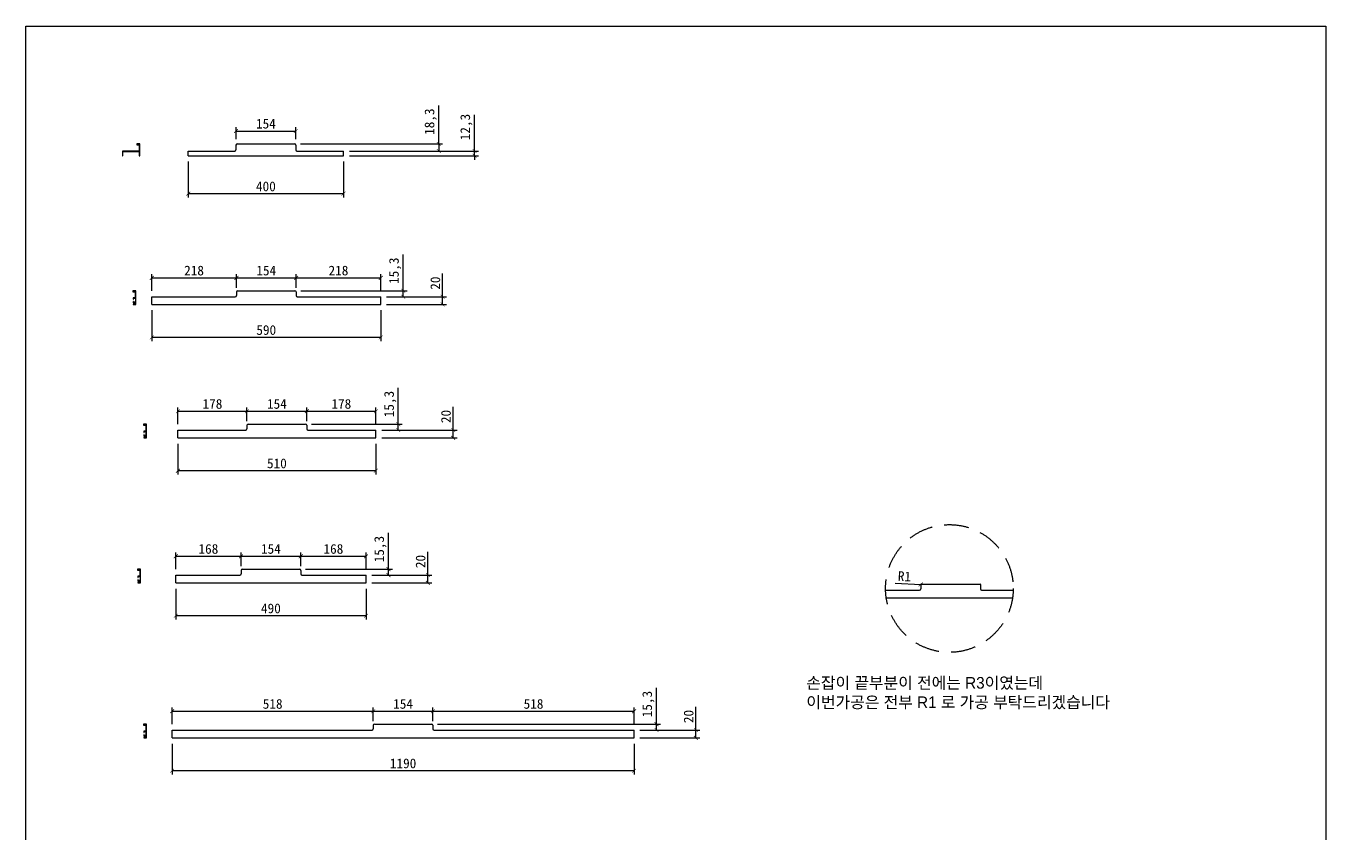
# Model space of a CAD drawing. Header units: millimetres. Extents: x -44117 to 256353, y -2095463 to 65325.
# Drawn here: x 112694 to 116042, y -87808 to -85726 of the extents above; entities that cross this region are included whole.
import ezdxf

# ---------------------------------------------------------------- set-up
doc = ezdxf.new("R2010")
doc.units = ezdxf.units.MM
doc.header["$LTSCALE"] = 10
doc.linetypes.add('HIDDEN', pattern=[9.525, 6.35, -3.175])
doc.dimstyles.new('ISO-25', dxfattribs={"dimtxt": 2.5, "dimasz": 2.5, "dimexe": 1, "dimexo": 1, "dimtad": 1, "dimtxsty": 'Standard', "dimblk": 'ARCHTICK', "dimcen": 2.5, "dimadec": 0, "dimazin": 0, "dimtfac": 1, "dimtmove": 0, "dimatfit": 3, "dimfxl": 0, "dimarcsym": 0})

# ---------------------------------------------------------------- blocks, each defined once
blk = doc.blocks.new('_ArchTick')
at = {"color": 0, "linetype": 'ByBlock', "const_width": 0.15}
blk.add_lwpolyline([(-0.5, -0.5), (0.5, 0.5)], dxfattribs=at)
blk = doc.blocks.new('*D2514')
at = {"color": 0, "lineweight": -2}
for p, q in [((113235.6, -86396.5), (113235.6, -86365.3)), ((113235.6, -86375.3), (113389.6, -86375.3)), ((113389.6, -86396.5), (113389.6, -86365.3))]:
    blk.add_line(p, q, dxfattribs=at)
at = {"layer": 'Defpoints', "color": 0}
for p in [(113389.6, -86375.3), (113235.6, -86411.5), (113389.6, -86411.5)]:
    blk.add_point(p, dxfattribs=at)
at = {"color": 0, "lineweight": -2, "xscale": 10, "yscale": 10, "zscale": 10, "rotation": 180}
blk.add_blockref('_ArchTick', (113235.6, -86375.3), dxfattribs=at)
at = {"color": 0, "lineweight": -2, "xscale": 10, "yscale": 10, "zscale": 10}
blk.add_blockref('_ArchTick', (113389.6, -86375.3), dxfattribs=at)
at = {"color": 0, "insert": (113312.6, -86356.5), "char_height": 25, "attachment_point": 5}
blk.add_mtext('154', dxfattribs=at)
blk = doc.blocks.new('*D2515')
at = {"color": 0, "lineweight": -2}
for p, q in [((113234.7, -86018.2), (113234.7, -85987)), ((113388.7, -86018.2), (113388.7, -85987)), ((113234.7, -85997), (113388.7, -85997))]:
    blk.add_line(p, q, dxfattribs=at)
at = {"layer": 'Defpoints', "color": 0}
for p in [(113388.7, -85997), (113234.7, -86033.2), (113388.7, -86033.2)]:
    blk.add_point(p, dxfattribs=at)
at = {"color": 0, "lineweight": -2, "xscale": 10, "yscale": 10, "zscale": 10, "rotation": 180}
blk.add_blockref('_ArchTick', (113234.7, -85997), dxfattribs=at)
at = {"color": 0, "lineweight": -2, "xscale": 10, "yscale": 10, "zscale": 10}
blk.add_blockref('_ArchTick', (113388.7, -85997), dxfattribs=at)
at = {"color": 0, "insert": (113311.7, -85978.2), "char_height": 25, "attachment_point": 5}
blk.add_mtext('154', dxfattribs=at)
blk = doc.blocks.new('*D2516')
at = {"color": 0, "lineweight": -2}
for p, q in [((113017.6, -86458.8), (113017.6, -86538.5)), ((113607.6, -86458.8), (113607.6, -86538.5)), ((113607.6, -86528.5), (113017.6, -86528.5))]:
    blk.add_line(p, q, dxfattribs=at)
at = {"layer": 'Defpoints', "color": 0}
for p in [(113017.6, -86443.8), (113607.6, -86443.8), (113017.6, -86528.5)]:
    blk.add_point(p, dxfattribs=at)
at = {"color": 0, "lineweight": -2, "xscale": 10, "yscale": 10, "zscale": 10, "rotation": 180}
blk.add_blockref('_ArchTick', (113017.6, -86528.5), dxfattribs=at)
at = {"color": 0, "lineweight": -2, "xscale": 10, "yscale": 10, "zscale": 10}
blk.add_blockref('_ArchTick', (113607.6, -86528.5), dxfattribs=at)
at = {"color": 0, "insert": (113312.6, -86509.7), "char_height": 25, "attachment_point": 5}
blk.add_mtext('590', dxfattribs=at)
blk = doc.blocks.new('*D2517')
at = {"color": 0, "lineweight": -2}
for p, q in [((113111.7, -86075.8), (113111.7, -86168.4)), ((113511.7, -86075.8), (113511.7, -86168.4)), ((113511.7, -86158.4), (113111.7, -86158.4))]:
    blk.add_line(p, q, dxfattribs=at)
at = {"layer": 'Defpoints', "color": 0}
for p in [(113111.7, -86060.8), (113511.7, -86060.8), (113111.7, -86158.4)]:
    blk.add_point(p, dxfattribs=at)
at = {"color": 0, "lineweight": -2, "xscale": 10, "yscale": 10, "zscale": 10, "rotation": 180}
blk.add_blockref('_ArchTick', (113111.7, -86158.4), dxfattribs=at)
at = {"color": 0, "lineweight": -2, "xscale": 10, "yscale": 10, "zscale": 10}
blk.add_blockref('_ArchTick', (113511.7, -86158.4), dxfattribs=at)
at = {"color": 0, "insert": (113311.7, -86139.7), "char_height": 25, "attachment_point": 5}
blk.add_mtext('400', dxfattribs=at)
blk = doc.blocks.new('*D2518')
at = {"color": 0, "lineweight": -2}
for p, q in [((113757, -86030.2), (113757, -85931.2)), ((113400.7, -86030.2), (113767, -86030.2)), ((113526.7, -86048.5), (113767, -86048.5)), ((113757, -86030.2), (113757, -86048.5))]:
    blk.add_line(p, q, dxfattribs=at)
at = {"layer": 'Defpoints', "color": 0}
for p in [(113385.7, -86030.2), (113511.7, -86048.5), (113757, -86048.5)]:
    blk.add_point(p, dxfattribs=at)
at = {"color": 0, "lineweight": -2, "xscale": 10, "yscale": 10, "zscale": 10}
for p, rotation in [((113757, -86030.2), 90), ((113757, -86048.5), 270)]:
    blk.add_blockref('_ArchTick', p, dxfattribs=dict(at, rotation=rotation))
at = {"color": 0, "insert": (113736.2, -85972.9), "char_height": 25, "attachment_point": 5, "rotation": 90}
blk.add_mtext('18,3', dxfattribs=at)
blk = doc.blocks.new('*D2519')
at = {"color": 0, "lineweight": -2}
for p, q in [((113665.4, -86408.5), (113665.4, -86315.2)), ((113401.6, -86408.5), (113675.4, -86408.5)), ((113622.6, -86423.8), (113675.4, -86423.8)), ((113665.4, -86423.8), (113665.4, -86408.5))]:
    blk.add_line(p, q, dxfattribs=at)
at = {"layer": 'Defpoints', "color": 0}
for p in [(113386.6, -86408.5), (113607.6, -86423.8), (113665.4, -86408.5)]:
    blk.add_point(p, dxfattribs=at)
at = {"color": 0, "lineweight": -2, "xscale": 10, "yscale": 10, "zscale": 10}
for p, rotation in [((113665.4, -86408.5), 90), ((113665.4, -86423.8), 270)]:
    blk.add_blockref('_ArchTick', p, dxfattribs=dict(at, rotation=rotation))
at = {"color": 0, "insert": (113644.6, -86356.9), "char_height": 25, "attachment_point": 5, "rotation": 90}
blk.add_mtext('15,3', dxfattribs=at)
blk = doc.blocks.new('*D2520')
at = {"color": 0, "lineweight": -2}
for p, q in [((113766.9, -86423.8), (113766.9, -86363.8)), ((113622.6, -86423.8), (113776.9, -86423.8)), ((113766.9, -86443.8), (113766.9, -86423.8)), ((113622.6, -86443.8), (113776.9, -86443.8))]:
    blk.add_line(p, q, dxfattribs=at)
at = {"layer": 'Defpoints', "color": 0}
for p in [(113607.6, -86423.8), (113766.9, -86423.8), (113607.6, -86443.8)]:
    blk.add_point(p, dxfattribs=at)
at = {"color": 0, "lineweight": -2, "xscale": 10, "yscale": 10, "zscale": 10}
for p, rotation in [((113766.9, -86423.8), 90), ((113766.9, -86443.8), 270)]:
    blk.add_blockref('_ArchTick', p, dxfattribs=dict(at, rotation=rotation))
at = {"color": 0, "insert": (113748.2, -86388.8), "char_height": 25, "attachment_point": 5, "rotation": 90}
blk.add_mtext('20', dxfattribs=at)
blk = doc.blocks.new('*D2521')
at = {"color": 0, "lineweight": -2}
for p, q in [((113849.2, -86048.5), (113849.2, -85955.2)), ((113526.7, -86048.5), (113859.2, -86048.5)), ((113526.7, -86060.8), (113859.2, -86060.8)), ((113849.2, -86060.8), (113849.2, -86048.5)), ((113849.2, -86060.8), (113849.2, -86070.8))]:
    blk.add_line(p, q, dxfattribs=at)
at = {"layer": 'Defpoints', "color": 0}
for p in [(113511.7, -86048.5), (113511.7, -86060.8), (113849.2, -86048.5)]:
    blk.add_point(p, dxfattribs=at)
at = {"color": 0, "lineweight": -2, "xscale": 10, "yscale": 10, "zscale": 10}
for p, rotation in [((113849.2, -86048.5), 270), ((113849.2, -86060.8), 90)]:
    blk.add_blockref('_ArchTick', p, dxfattribs=dict(at, rotation=rotation))
at = {"color": 0, "insert": (113828.3, -85986.8), "char_height": 25, "attachment_point": 5, "rotation": 90}
blk.add_mtext('12,3', dxfattribs=at)
blk = doc.blocks.new('*D2522')
at = {"color": 0, "lineweight": -2}
for p, q in [((113017.6, -86408.8), (113017.6, -86365.3)), ((113017.6, -86375.3), (113235.6, -86375.3)), ((113235.6, -86401.2), (113235.6, -86365.3))]:
    blk.add_line(p, q, dxfattribs=at)
at = {"layer": 'Defpoints', "color": 0}
for p in [(113235.6, -86375.3), (113017.6, -86423.8), (113235.6, -86416.2)]:
    blk.add_point(p, dxfattribs=at)
at = {"color": 0, "lineweight": -2, "xscale": 10, "yscale": 10, "zscale": 10, "rotation": 180}
blk.add_blockref('_ArchTick', (113017.6, -86375.3), dxfattribs=at)
at = {"color": 0, "lineweight": -2, "xscale": 10, "yscale": 10, "zscale": 10}
blk.add_blockref('_ArchTick', (113235.6, -86375.3), dxfattribs=at)
at = {"color": 0, "insert": (113126.6, -86356.5), "char_height": 25, "attachment_point": 5}
blk.add_mtext('218', dxfattribs=at)
blk = doc.blocks.new('*D2523')
at = {"color": 0, "lineweight": -2}
for p, q in [((113389.6, -86401.2), (113389.6, -86365.3)), ((113389.6, -86375.3), (113607.6, -86375.3)), ((113607.6, -86408.8), (113607.6, -86365.3))]:
    blk.add_line(p, q, dxfattribs=at)
at = {"layer": 'Defpoints', "color": 0}
for p in [(113607.6, -86375.3), (113389.6, -86416.2), (113607.6, -86423.8)]:
    blk.add_point(p, dxfattribs=at)
at = {"color": 0, "lineweight": -2, "xscale": 10, "yscale": 10, "zscale": 10, "rotation": 180}
blk.add_blockref('_ArchTick', (113389.6, -86375.3), dxfattribs=at)
at = {"color": 0, "lineweight": -2, "xscale": 10, "yscale": 10, "zscale": 10}
blk.add_blockref('_ArchTick', (113607.6, -86375.3), dxfattribs=at)
at = {"color": 0, "insert": (113498.6, -86356.5), "char_height": 25, "attachment_point": 5}
blk.add_mtext('218', dxfattribs=at)
blk = doc.blocks.new('*D2524')
at = {"color": 0, "lineweight": -2}
for p, q in [((113263, -86740), (113263, -86708.7)), ((113263, -86718.7), (113417, -86718.7)), ((113417, -86740), (113417, -86708.7))]:
    blk.add_line(p, q, dxfattribs=at)
at = {"layer": 'Defpoints', "color": 0}
for p in [(113417, -86718.7), (113263, -86755), (113417, -86755)]:
    blk.add_point(p, dxfattribs=at)
at = {"color": 0, "lineweight": -2, "xscale": 10, "yscale": 10, "zscale": 10, "rotation": 180}
blk.add_blockref('_ArchTick', (113263, -86718.7), dxfattribs=at)
at = {"color": 0, "lineweight": -2, "xscale": 10, "yscale": 10, "zscale": 10}
blk.add_blockref('_ArchTick', (113417, -86718.7), dxfattribs=at)
at = {"color": 0, "insert": (113340, -86700), "char_height": 25, "attachment_point": 5}
blk.add_mtext('154', dxfattribs=at)
blk = doc.blocks.new('*D2525')
at = {"color": 0, "lineweight": -2}
for p, q in [((113085, -86802.3), (113085, -86881.9)), ((113595, -86802.3), (113595, -86881.9)), ((113595, -86871.9), (113085, -86871.9))]:
    blk.add_line(p, q, dxfattribs=at)
at = {"layer": 'Defpoints', "color": 0}
for p in [(113085, -86787.3), (113595, -86787.3), (113085, -86871.9)]:
    blk.add_point(p, dxfattribs=at)
at = {"color": 0, "lineweight": -2, "xscale": 10, "yscale": 10, "zscale": 10, "rotation": 180}
blk.add_blockref('_ArchTick', (113085, -86871.9), dxfattribs=at)
at = {"color": 0, "lineweight": -2, "xscale": 10, "yscale": 10, "zscale": 10}
blk.add_blockref('_ArchTick', (113595, -86871.9), dxfattribs=at)
at = {"color": 0, "insert": (113340, -86853.2), "char_height": 25, "attachment_point": 5}
blk.add_mtext('510', dxfattribs=at)
blk = doc.blocks.new('*D2526')
at = {"color": 0, "lineweight": -2}
for p, q in [((113652.8, -86752), (113652.8, -86658.7)), ((113429, -86752), (113662.8, -86752)), ((113652.8, -86767.3), (113652.8, -86752)), ((113610, -86767.3), (113662.8, -86767.3))]:
    blk.add_line(p, q, dxfattribs=at)
at = {"layer": 'Defpoints', "color": 0}
for p in [(113414, -86752), (113652.8, -86752), (113595, -86767.3)]:
    blk.add_point(p, dxfattribs=at)
at = {"color": 0, "lineweight": -2, "xscale": 10, "yscale": 10, "zscale": 10}
for p, rotation in [((113652.8, -86752), 90), ((113652.8, -86767.3), 270)]:
    blk.add_blockref('_ArchTick', p, dxfattribs=dict(at, rotation=rotation))
at = {"color": 0, "insert": (113632, -86700.3), "char_height": 25, "attachment_point": 5, "rotation": 90}
blk.add_mtext('15,3', dxfattribs=at)
blk = doc.blocks.new('*D2527')
at = {"color": 0, "lineweight": -2}
for p, q in [((113794.3, -86767.3), (113794.3, -86707.3)), ((113610, -86767.3), (113804.3, -86767.3)), ((113610, -86787.3), (113804.3, -86787.3)), ((113794.3, -86787.3), (113794.3, -86767.3))]:
    blk.add_line(p, q, dxfattribs=at)
at = {"layer": 'Defpoints', "color": 0}
for p in [(113595, -86767.3), (113595, -86787.3), (113794.3, -86767.3)]:
    blk.add_point(p, dxfattribs=at)
at = {"color": 0, "lineweight": -2, "xscale": 10, "yscale": 10, "zscale": 10}
for p, rotation in [((113794.3, -86767.3), 90), ((113794.3, -86787.3), 270)]:
    blk.add_blockref('_ArchTick', p, dxfattribs=dict(at, rotation=rotation))
at = {"color": 0, "insert": (113775.6, -86732.3), "char_height": 25, "attachment_point": 5, "rotation": 90}
blk.add_mtext('20', dxfattribs=at)
blk = doc.blocks.new('*D2528')
at = {"color": 0, "lineweight": -2}
for p, q in [((113085, -86752.3), (113085, -86708.7)), ((113085, -86718.7), (113263, -86718.7)), ((113263, -86744.6), (113263, -86708.7))]:
    blk.add_line(p, q, dxfattribs=at)
at = {"layer": 'Defpoints', "color": 0}
for p in [(113263, -86718.7), (113263, -86759.6), (113085, -86767.3)]:
    blk.add_point(p, dxfattribs=at)
at = {"color": 0, "lineweight": -2, "xscale": 10, "yscale": 10, "zscale": 10, "rotation": 180}
blk.add_blockref('_ArchTick', (113085, -86718.7), dxfattribs=at)
at = {"color": 0, "lineweight": -2, "xscale": 10, "yscale": 10, "zscale": 10}
blk.add_blockref('_ArchTick', (113263, -86718.7), dxfattribs=at)
at = {"color": 0, "insert": (113174, -86700), "char_height": 25, "attachment_point": 5}
blk.add_mtext('178', dxfattribs=at)
blk = doc.blocks.new('*D2529')
at = {"color": 0, "lineweight": -2}
for p, q in [((113417, -86744.6), (113417, -86708.7)), ((113417, -86718.7), (113595, -86718.7)), ((113595, -86752.3), (113595, -86708.7))]:
    blk.add_line(p, q, dxfattribs=at)
at = {"layer": 'Defpoints', "color": 0}
for p in [(113595, -86718.7), (113417, -86759.6), (113595, -86767.3)]:
    blk.add_point(p, dxfattribs=at)
at = {"color": 0, "lineweight": -2, "xscale": 10, "yscale": 10, "zscale": 10, "rotation": 180}
blk.add_blockref('_ArchTick', (113417, -86718.7), dxfattribs=at)
at = {"color": 0, "lineweight": -2, "xscale": 10, "yscale": 10, "zscale": 10}
blk.add_blockref('_ArchTick', (113595, -86718.7), dxfattribs=at)
at = {"color": 0, "insert": (113506, -86700), "char_height": 25, "attachment_point": 5}
blk.add_mtext('178', dxfattribs=at)
blk = doc.blocks.new('*D2530')
at = {"color": 0, "lineweight": -2}
for p, q in [((113247.6, -87113.5), (113247.6, -87082.3)), ((113247.6, -87092.3), (113401.6, -87092.3)), ((113401.6, -87113.5), (113401.6, -87082.3))]:
    blk.add_line(p, q, dxfattribs=at)
at = {"layer": 'Defpoints', "color": 0}
for p in [(113401.6, -87092.3), (113247.6, -87128.5), (113401.6, -87128.5)]:
    blk.add_point(p, dxfattribs=at)
at = {"color": 0, "lineweight": -2, "xscale": 10, "yscale": 10, "zscale": 10, "rotation": 180}
blk.add_blockref('_ArchTick', (113247.6, -87092.3), dxfattribs=at)
at = {"color": 0, "lineweight": -2, "xscale": 10, "yscale": 10, "zscale": 10}
blk.add_blockref('_ArchTick', (113401.6, -87092.3), dxfattribs=at)
at = {"color": 0, "insert": (113324.6, -87073.5), "char_height": 25, "attachment_point": 5}
blk.add_mtext('154', dxfattribs=at)
blk = doc.blocks.new('*D2531')
at = {"color": 0, "lineweight": -2}
for p, q in [((113079.6, -87175.8), (113079.6, -87255.5)), ((113569.6, -87175.8), (113569.6, -87255.5)), ((113569.6, -87245.5), (113079.6, -87245.5))]:
    blk.add_line(p, q, dxfattribs=at)
at = {"layer": 'Defpoints', "color": 0}
for p in [(113079.6, -87160.8), (113569.6, -87160.8), (113079.6, -87245.5)]:
    blk.add_point(p, dxfattribs=at)
at = {"color": 0, "lineweight": -2, "xscale": 10, "yscale": 10, "zscale": 10, "rotation": 180}
blk.add_blockref('_ArchTick', (113079.6, -87245.5), dxfattribs=at)
at = {"color": 0, "lineweight": -2, "xscale": 10, "yscale": 10, "zscale": 10}
blk.add_blockref('_ArchTick', (113569.6, -87245.5), dxfattribs=at)
at = {"color": 0, "insert": (113324.6, -87226.7), "char_height": 25, "attachment_point": 5}
blk.add_mtext('490', dxfattribs=at)
blk = doc.blocks.new('*D2532')
at = {"color": 0, "lineweight": -2}
for p, q in [((113627.5, -87125.5), (113627.5, -87032.2)), ((113413.6, -87125.5), (113637.5, -87125.5)), ((113627.5, -87140.8), (113627.5, -87125.5)), ((113584.6, -87140.8), (113637.5, -87140.8))]:
    blk.add_line(p, q, dxfattribs=at)
at = {"layer": 'Defpoints', "color": 0}
for p in [(113398.6, -87125.5), (113627.5, -87125.5), (113569.6, -87140.8)]:
    blk.add_point(p, dxfattribs=at)
at = {"color": 0, "lineweight": -2, "xscale": 10, "yscale": 10, "zscale": 10}
for p, rotation in [((113627.5, -87125.5), 90), ((113627.5, -87140.8), 270)]:
    blk.add_blockref('_ArchTick', p, dxfattribs=dict(at, rotation=rotation))
at = {"color": 0, "insert": (113606.6, -87073.9), "char_height": 25, "attachment_point": 5, "rotation": 90}
blk.add_mtext('15,3', dxfattribs=at)
blk = doc.blocks.new('*D2533')
at = {"color": 0, "lineweight": -2}
for p, q in [((113729, -87140.8), (113729, -87080.8)), ((113584.6, -87140.8), (113739, -87140.8)), ((113584.6, -87160.8), (113739, -87160.8)), ((113729, -87160.8), (113729, -87140.8))]:
    blk.add_line(p, q, dxfattribs=at)
at = {"layer": 'Defpoints', "color": 0}
for p in [(113569.6, -87140.8), (113569.6, -87160.8), (113729, -87140.8)]:
    blk.add_point(p, dxfattribs=at)
at = {"color": 0, "lineweight": -2, "xscale": 10, "yscale": 10, "zscale": 10}
for p, rotation in [((113729, -87140.8), 90), ((113729, -87160.8), 270)]:
    blk.add_blockref('_ArchTick', p, dxfattribs=dict(at, rotation=rotation))
at = {"color": 0, "insert": (113710.2, -87105.8), "char_height": 25, "attachment_point": 5, "rotation": 90}
blk.add_mtext('20', dxfattribs=at)
blk = doc.blocks.new('*D2534')
at = {"color": 0, "lineweight": -2}
for p, q in [((113079.6, -87125.8), (113079.6, -87082.3)), ((113079.6, -87092.3), (113247.6, -87092.3)), ((113247.6, -87118.2), (113247.6, -87082.3))]:
    blk.add_line(p, q, dxfattribs=at)
at = {"layer": 'Defpoints', "color": 0}
for p in [(113247.6, -87092.3), (113247.6, -87133.2), (113079.6, -87140.8)]:
    blk.add_point(p, dxfattribs=at)
at = {"color": 0, "lineweight": -2, "xscale": 10, "yscale": 10, "zscale": 10, "rotation": 180}
blk.add_blockref('_ArchTick', (113079.6, -87092.3), dxfattribs=at)
at = {"color": 0, "lineweight": -2, "xscale": 10, "yscale": 10, "zscale": 10}
blk.add_blockref('_ArchTick', (113247.6, -87092.3), dxfattribs=at)
at = {"color": 0, "insert": (113163.6, -87073.5), "char_height": 25, "attachment_point": 5}
blk.add_mtext('168', dxfattribs=at)
blk = doc.blocks.new('*D2535')
at = {"color": 0, "lineweight": -2}
for p, q in [((113401.6, -87118.2), (113401.6, -87082.3)), ((113401.6, -87092.3), (113569.6, -87092.3)), ((113569.6, -87125.8), (113569.6, -87082.3))]:
    blk.add_line(p, q, dxfattribs=at)
at = {"layer": 'Defpoints', "color": 0}
for p in [(113569.6, -87092.3), (113401.6, -87133.2), (113569.6, -87140.8)]:
    blk.add_point(p, dxfattribs=at)
at = {"color": 0, "lineweight": -2, "xscale": 10, "yscale": 10, "zscale": 10, "rotation": 180}
blk.add_blockref('_ArchTick', (113401.6, -87092.3), dxfattribs=at)
at = {"color": 0, "lineweight": -2, "xscale": 10, "yscale": 10, "zscale": 10}
blk.add_blockref('_ArchTick', (113569.6, -87092.3), dxfattribs=at)
at = {"color": 0, "insert": (113485.6, -87073.5), "char_height": 25, "attachment_point": 5}
blk.add_mtext('168', dxfattribs=at)
blk = doc.blocks.new('*D2536')
at = {"color": 0, "lineweight": -2}
for p, q in [((113588.1, -87512.7), (113588.1, -87481.4)), ((113588.1, -87491.4), (113742.1, -87491.4)), ((113742.1, -87512.7), (113742.1, -87481.4))]:
    blk.add_line(p, q, dxfattribs=at)
at = {"layer": 'Defpoints', "color": 0}
for p in [(113742.1, -87491.4), (113588.1, -87527.7), (113742.1, -87527.7)]:
    blk.add_point(p, dxfattribs=at)
at = {"color": 0, "lineweight": -2, "xscale": 10, "yscale": 10, "zscale": 10, "rotation": 180}
blk.add_blockref('_ArchTick', (113588.1, -87491.4), dxfattribs=at)
at = {"color": 0, "lineweight": -2, "xscale": 10, "yscale": 10, "zscale": 10}
blk.add_blockref('_ArchTick', (113742.1, -87491.4), dxfattribs=at)
at = {"color": 0, "insert": (113665.1, -87472.7), "char_height": 25, "attachment_point": 5}
blk.add_mtext('154', dxfattribs=at)
blk = doc.blocks.new('*D2537')
at = {"color": 0, "lineweight": -2}
for p, q in [((113070.1, -87575), (113070.1, -87654.6)), ((114260.1, -87575), (114260.1, -87654.6)), ((114260.1, -87644.6), (113070.1, -87644.6))]:
    blk.add_line(p, q, dxfattribs=at)
at = {"layer": 'Defpoints', "color": 0}
for p in [(113070.1, -87560), (114260.1, -87560), (113070.1, -87644.6)]:
    blk.add_point(p, dxfattribs=at)
at = {"color": 0, "lineweight": -2, "xscale": 10, "yscale": 10, "zscale": 10, "rotation": 180}
blk.add_blockref('_ArchTick', (113070.1, -87644.6), dxfattribs=at)
at = {"color": 0, "lineweight": -2, "xscale": 10, "yscale": 10, "zscale": 10}
blk.add_blockref('_ArchTick', (114260.1, -87644.6), dxfattribs=at)
at = {"color": 0, "insert": (113665.1, -87625.9), "char_height": 25, "attachment_point": 5}
blk.add_mtext('1190', dxfattribs=at)
blk = doc.blocks.new('*D2538')
at = {"color": 0, "lineweight": -2}
for p, q in [((114317.9, -87524.7), (114317.9, -87431.4)), ((113754.1, -87524.7), (114327.9, -87524.7)), ((114317.9, -87540), (114317.9, -87524.7)), ((114275.1, -87540), (114327.9, -87540))]:
    blk.add_line(p, q, dxfattribs=at)
at = {"layer": 'Defpoints', "color": 0}
for p in [(113739.1, -87524.7), (114317.9, -87524.7), (114260.1, -87540)]:
    blk.add_point(p, dxfattribs=at)
at = {"color": 0, "lineweight": -2, "xscale": 10, "yscale": 10, "zscale": 10}
for p, rotation in [((114317.9, -87524.7), 90), ((114317.9, -87540), 270)]:
    blk.add_blockref('_ArchTick', p, dxfattribs=dict(at, rotation=rotation))
at = {"color": 0, "insert": (114297, -87473), "char_height": 25, "attachment_point": 5, "rotation": 90}
blk.add_mtext('15,3', dxfattribs=at)
blk = doc.blocks.new('*D2539')
at = {"color": 0, "lineweight": -2}
for p, q in [((114419.4, -87540), (114419.4, -87480)), ((114275.1, -87540), (114429.4, -87540)), ((114275.1, -87560), (114429.4, -87560)), ((114419.4, -87560), (114419.4, -87540))]:
    blk.add_line(p, q, dxfattribs=at)
at = {"layer": 'Defpoints', "color": 0}
for p in [(114260.1, -87540), (114260.1, -87560), (114419.4, -87540)]:
    blk.add_point(p, dxfattribs=at)
at = {"color": 0, "lineweight": -2, "xscale": 10, "yscale": 10, "zscale": 10}
for p, rotation in [((114419.4, -87540), 90), ((114419.4, -87560), 270)]:
    blk.add_blockref('_ArchTick', p, dxfattribs=dict(at, rotation=rotation))
at = {"color": 0, "insert": (114400.7, -87505), "char_height": 25, "attachment_point": 5, "rotation": 90}
blk.add_mtext('20', dxfattribs=at)
blk = doc.blocks.new('*D2540')
at = {"color": 0, "lineweight": -2}
for p, q in [((113070.1, -87525), (113070.1, -87481.4)), ((113070.1, -87491.4), (113588.1, -87491.4)), ((113588.1, -87517.3), (113588.1, -87481.4))]:
    blk.add_line(p, q, dxfattribs=at)
at = {"layer": 'Defpoints', "color": 0}
for p in [(113588.1, -87491.4), (113588.1, -87532.3), (113070.1, -87540)]:
    blk.add_point(p, dxfattribs=at)
at = {"color": 0, "lineweight": -2, "xscale": 10, "yscale": 10, "zscale": 10, "rotation": 180}
blk.add_blockref('_ArchTick', (113070.1, -87491.4), dxfattribs=at)
at = {"color": 0, "lineweight": -2, "xscale": 10, "yscale": 10, "zscale": 10}
blk.add_blockref('_ArchTick', (113588.1, -87491.4), dxfattribs=at)
at = {"color": 0, "insert": (113329.1, -87472.7), "char_height": 25, "attachment_point": 5}
blk.add_mtext('518', dxfattribs=at)
blk = doc.blocks.new('*D2541')
at = {"color": 0, "lineweight": -2}
for p, q in [((113742.1, -87517.3), (113742.1, -87481.4)), ((113742.1, -87491.4), (114260.1, -87491.4)), ((114260.1, -87525), (114260.1, -87481.4))]:
    blk.add_line(p, q, dxfattribs=at)
at = {"layer": 'Defpoints', "color": 0}
for p in [(114260.1, -87491.4), (113742.1, -87532.3), (114260.1, -87540)]:
    blk.add_point(p, dxfattribs=at)
at = {"color": 0, "lineweight": -2, "xscale": 10, "yscale": 10, "zscale": 10, "rotation": 180}
blk.add_blockref('_ArchTick', (113742.1, -87491.4), dxfattribs=at)
at = {"color": 0, "lineweight": -2, "xscale": 10, "yscale": 10, "zscale": 10}
blk.add_blockref('_ArchTick', (114260.1, -87491.4), dxfattribs=at)
at = {"color": 0, "insert": (114001.1, -87472.7), "char_height": 25, "attachment_point": 5}
blk.add_mtext('518', dxfattribs=at)
blk = doc.blocks.new('*D2585')
at = {"color": 0, "lineweight": -2}
for p in [(114932.7, -87161.4), (114999.4, -87165)]:
    blk.add_line(p, (114998.4, -87165), dxfattribs=at)
at = {"layer": 'Defpoints', "color": 0}
for p in [(114998.4, -87165), (114999.4, -87165)]:
    blk.add_point(p, dxfattribs=at)
at = {"color": 0, "lineweight": -2, "xscale": 10, "yscale": 10, "zscale": 10, "rotation": 356.8464416863075}
blk.add_blockref('_ArchTick', (114998.4, -87165), dxfattribs=at)
at = {"color": 0, "insert": (114956.6, -87143.9), "char_height": 25, "attachment_point": 5, "rotation": 356.8464}
blk.add_mtext('R1', dxfattribs=at)

msp = doc.modelspace()

# ---------------------------------------------------------------- linework, layer by layer
for p, q in [((113111.6724, -86060.80884), (113111.6724, -86048.50884)), ((113111.6724, -86048.50884), (113231.6724, -86048.50884)), ((113111.6724, -86060.80884), (113511.6724, -86060.80884)), ((113111.6724, -86060.80884), (113511.6724, -86060.80884)), ((113234.6724, -86033.20884), (113234.6724, -86045.50884)), ((113237.6724, -86030.20884), (113385.6724, -86030.20884)), ((113388.6724, -86033.20884), (113388.6724, -86045.50884)), ((113391.6724, -86048.50884), (113511.6724, -86048.50884)), ((113511.6724, -86060.80884), (113511.6724, -86048.50884)), ((113017.59045, -86443.82327), (113017.59045, -86423.82327)), ((113017.59045, -86423.82327), (113232.59045, -86423.82327)), ((113235.59045, -86411.52327), (113235.59045, -86420.82327)), ((113238.59045, -86408.52327), (113386.59045, -86408.52327)), ((113389.59045, -86411.52327), (113389.59045, -86420.82327)), ((113392.59045, -86423.82327), (113607.59045, -86423.82327)), ((113607.59045, -86443.82327), (113607.59045, -86423.82327)), ((113017.59045, -86443.82327), (113607.59045, -86443.82327)), ((113262.99966, -86754.98405), (113262.99966, -86764.28405)), ((113265.99966, -86751.98405), (113413.99966, -86751.98405)), ((113416.99966, -86754.98405), (113416.99966, -86764.28405)), ((113084.99966, -86787.28405), (113084.99966, -86767.28405)), ((113084.99966, -86767.28405), (113259.99966, -86767.28405)), ((113084.99966, -86787.28405), (113594.99966, -86787.28405)), ((113419.99966, -86767.28405), (113594.99966, -86767.28405)), ((113594.99966, -86787.28405), (113594.99966, -86767.28405)), ((113247.648, -87128.54118), (113247.648, -87137.84118)), ((113250.648, -87125.54118), (113398.648, -87125.54118)), ((113401.648, -87128.54118), (113401.648, -87137.84118)), ((113079.648, -87160.84118), (113079.648, -87140.84118)), ((113079.648, -87140.84118), (113244.648, -87140.84118)), ((113079.648, -87160.84118), (113569.648, -87160.84118)), ((113404.648, -87140.84118), (113569.648, -87140.84118)), ((113569.648, -87160.84118), (113569.648, -87140.84118)), ((114998.40122, -87165.02958), (114998.40122, -87176.37008)), ((114999.40149, -87164.02958), (115151.40149, -87164.07062)), ((115152.40122, -87165.07062), (115152.40122, -87176.37008)), ((114907.90163, -87179.37008), (114995.40122, -87179.37008)), ((114909.62368, -87199.37008), (115235.02394, -87199.37008)), ((115155.40122, -87179.37008), (115236.74599, -87179.37008)), ((113588.07311, -87527.6844), (113588.07311, -87536.9844)), ((113591.07311, -87524.6844), (113739.07311, -87524.6844)), ((113742.07311, -87527.6844), (113742.07311, -87536.9844)), ((113070.07311, -87559.9844), (113070.07311, -87539.9844)), ((113070.07311, -87539.9844), (113585.07311, -87539.9844)), ((113070.07311, -87559.9844), (114260.07311, -87559.9844)), ((113745.07311, -87539.9844), (114260.07311, -87539.9844)), ((114260.07311, -87559.9844), (114260.07311, -87539.9844))]:
    msp.add_line(p, q)
msp.add_lwpolyline([(112693.72872, -85726.48233), (116042.43804, -85726.48233), (116042.43804, -90057.69806), (112693.72872, -90057.69806)], close=True)
msp.add_lwpolyline([(112942.30051, -86060.80884), (112942.90051, -86060.80884, 0.4142135624), (112943.20051, -86060.50884), (112943.20051, -86049.60884), (112985.60051, -86049.60884), (112985.60051, -86060.50884, 0.4142135624), (112985.90051, -86060.80884), (112986.50051, -86060.80884, 0.4142135624), (112986.80051, -86060.50884), (112986.80051, -86030.70884, 0.4142135624), (112986.30051, -86030.20884), (112979.30051, -86030.20884, 0.4142135624), (112978.80051, -86030.70884), (112978.80051, -86032.20884, 0.4142135624), (112979.30051, -86032.70884), (112984.90051, -86032.70884, -0.4142135624), (112985.40051, -86033.20884), (112985.40051, -86048.50884), (112942.30051, -86048.50884, 0.4142135624), (112942.00051, -86048.80884), (112942.00051, -86060.50884, 0.4142135624), (112942.30051, -86060.80884)], format="xyb", close=True)
for points in [[(112970.19825, -86443.82327), (112976.29901, -86443.82327, 0.4142135624), (112976.59901, -86443.52327), (112976.59901, -86409.02327, 0.4142135624), (112976.09901, -86408.52327), (112969.09901, -86408.52327, 0.4142135624), (112968.59901, -86409.02327), (112968.59901, -86410.52327, 0.4142135624), (112969.09901, -86411.02327), (112974.69901, -86411.02327, -0.4142135624), (112975.19901, -86411.52327), (112975.19901, -86426.52327), (112969.99901, -86426.52327, 0.4142135624), (112969.69901, -86426.82327), (112969.69901, -86429.42327, 0.4142135624), (112970.19901, -86429.92327), (112970.39901, -86429.92327, 0.4142135624), (112970.89901, -86429.42327), (112970.89901, -86427.72327), (112975.39901, -86427.72327), (112975.39901, -86437.92327), (112970.89901, -86437.92327), (112970.89901, -86436.52327, 0.4142135624), (112970.39901, -86436.02327), (112970.19901, -86436.02327, 0.4142135624), (112969.69901, -86436.52327), (112969.69901, -86438.82327, 0.4142135624), (112969.99901, -86439.12327), (112975.39901, -86439.12327), (112975.39901, -86442.82327), (112969.9992, -86442.82327, 0.4142135624), (112969.69901, -86443.12346), (112969.69901, -86443.32359, 0.4151036141), (112970.19933, -86443.82327)], [(112997.60746, -86787.28405), (113003.70821, -86787.28405, 0.4142135624), (113004.00821, -86786.98405), (113004.00821, -86752.48405, 0.4142135624), (113003.50821, -86751.98405), (112996.50821, -86751.98405, 0.4142135624), (112996.00821, -86752.48405), (112996.00821, -86753.98405, 0.4142135624), (112996.50821, -86754.48405), (113002.10821, -86754.48405, -0.4142135624), (113002.60821, -86754.98405), (113002.60821, -86769.98405), (112997.40821, -86769.98405, 0.4142135624), (112997.10821, -86770.28405), (112997.10821, -86772.88405, 0.4142135624), (112997.60821, -86773.38405), (112997.80821, -86773.38405, 0.4142135624), (112998.30821, -86772.88405), (112998.30821, -86771.18405), (113002.80821, -86771.18405), (113002.80821, -86781.38405), (112998.30821, -86781.38405), (112998.30821, -86779.98405, 0.4142135624), (112997.80821, -86779.48405), (112997.60821, -86779.48405, 0.4142135624), (112997.10821, -86779.98405), (112997.10821, -86782.28405, 0.4142135624), (112997.40821, -86782.58405), (113002.80821, -86782.58405), (113002.80821, -86786.28405), (112997.4084, -86786.28405, 0.4142135624), (112997.10821, -86786.58424), (112997.10821, -86786.78437, 0.4151036141), (112997.60853, -86787.28405)], [(112982.25579, -87160.84118), (112988.35655, -87160.84118, 0.4142135624), (112988.65655, -87160.54118), (112988.65655, -87126.04118, 0.4142135624), (112988.15655, -87125.54118), (112981.15655, -87125.54118, 0.4142135624), (112980.65655, -87126.04118), (112980.65655, -87127.54118, 0.4142135624), (112981.15655, -87128.04118), (112986.75655, -87128.04118, -0.4142135624), (112987.25655, -87128.54118), (112987.25655, -87143.54118), (112982.05655, -87143.54118, 0.4142135624), (112981.75655, -87143.84118), (112981.75655, -87146.44118, 0.4142135624), (112982.25655, -87146.94118), (112982.45655, -87146.94118, 0.4142135624), (112982.95655, -87146.44118), (112982.95655, -87144.74118), (112987.45655, -87144.74118), (112987.45655, -87154.94118), (112982.95655, -87154.94118), (112982.95655, -87153.54118, 0.4142135624), (112982.45655, -87153.04118), (112982.25655, -87153.04118, 0.4142135624), (112981.75655, -87153.54118), (112981.75655, -87155.84118, 0.4142135624), (112982.05655, -87156.14118), (112987.45655, -87156.14118), (112987.45655, -87159.84118), (112982.05674, -87159.84118, 0.4142135624), (112981.75655, -87160.14136), (112981.75655, -87160.34149, 0.4151036141), (112982.25687, -87160.84118)], [(112997.60746, -87559.9844), (113003.70821, -87559.9844, 0.4142135624), (113004.00821, -87559.6844), (113004.00821, -87525.1844, 0.4142135624), (113003.50821, -87524.6844), (112996.50821, -87524.6844, 0.4142135624), (112996.00821, -87525.1844), (112996.00821, -87526.6844, 0.4142135624), (112996.50821, -87527.1844), (113002.10821, -87527.1844, -0.4142135624), (113002.60821, -87527.6844), (113002.60821, -87542.6844), (112997.40821, -87542.6844, 0.4142135624), (112997.10821, -87542.9844), (112997.10821, -87545.5844, 0.4142135624), (112997.60821, -87546.0844), (112997.80821, -87546.0844, 0.4142135624), (112998.30821, -87545.5844), (112998.30821, -87543.8844), (113002.80821, -87543.8844), (113002.80821, -87554.0844), (112998.30821, -87554.0844), (112998.30821, -87552.6844, 0.4142135624), (112997.80821, -87552.1844), (112997.60821, -87552.1844, 0.4142135624), (112997.10821, -87552.6844), (112997.10821, -87554.9844, 0.4142135624), (112997.40821, -87555.2844), (113002.80821, -87555.2844), (113002.80821, -87558.9844), (112997.4084, -87558.9844, 0.4142135624), (112997.10821, -87559.28459), (112997.10821, -87559.48472, 0.4151036141), (112997.60853, -87559.9844)]]:
    msp.add_lwpolyline(points, format="xyb")
at = {"color": 1, "linetype": 'HIDDEN'}
msp.add_circle((115072.32381, -87175.28704), 164.47287, dxfattribs=at)
for centre, radius, start, end in [((113231.6724, -86045.50884), 3, 270, 0), ((113237.6724, -86033.20884), 3, 90, 180), ((113385.6724, -86033.20884), 3, 360, 90), ((113391.6724, -86045.50884), 3, 180, 270), ((113232.59045, -86420.82327), 3, 270, 0), ((113238.59045, -86411.52327), 3, 90, 180), ((113386.59045, -86411.52327), 3, 360, 90), ((113392.59045, -86420.82327), 3, 180, 270), ((113259.99966, -86764.28405), 3, 270, 0), ((113265.99966, -86754.98405), 3, 90, 180), ((113413.99966, -86754.98405), 3, 360, 90), ((113419.99966, -86764.28405), 3, 180, 270), ((113250.648, -87128.54118), 3, 90, 180), ((113398.648, -87128.54118), 3, 360, 90), ((113244.648, -87137.84118), 3, 270, 0), ((113404.648, -87137.84118), 3, 180, 270), ((114999.40122, -87165.02958), 1, 89.9845319, 180), ((115151.40122, -87165.07062), 1, 360, 89.9845319), ((114995.40122, -87176.37008), 3, 270, 0), ((115155.40122, -87176.37008), 3, 180, 270), ((113591.07311, -87527.6844), 3, 90, 180), ((113739.07311, -87527.6844), 3, 360, 90), ((113585.07311, -87536.9844), 3, 270, 0), ((113745.07311, -87536.9844), 3, 180, 270)]:
    msp.add_arc(centre, radius, start, end)

# ---------------------------------------------------------------- texts
at = {"insert": (114703.74433, -87403.32677), "char_height": 30, "attachment_point": 1}
msp.add_mtext_dynamic_manual_height_columns('{\\f굴림|b0|i0|c129|p50;손잡이 끝부분이 전에는 R3이였는데\\P이번가공은 전부 R1 로 가공 부탁드리겠습니다}', width=15380.2432985, gutter_width=150, heights=[-85.43276], dxfattribs=at)

# ---------------------------------------------------------------- dimensions: what is measured, and where the dimension line sits
dim = msp.add_linear_dim(base=(113757.02139, -86048.50884), p1=(113385.6724, -86030.20884), p2=(113511.6724, -86048.50884), angle=90, dimstyle='ISO-25', override={"dimscale": 10, "dimasz": 1, "dimexo": 1.5})
dim.commit()
dim.dimension.update_dxf_attribs({"geometry": '*D2518', "text_midpoint": (113757.02139, -85972.90441), "dimtype": 160})
for base, p1, p2, picture, middle in [((113849.18083, -86048.50884), (113511.6724, -86060.80884), (113511.6724, -86048.50884), '*D2521', (113828.3475, -85986.84217)), ((113665.39676, -86408.52327), (113607.59045, -86423.82327), (113386.59045, -86408.52327), '*D2519', (113644.56343, -86356.85661)), ((113766.92098, -86423.82327), (113607.59045, -86443.82327), (113607.59045, -86423.82327), '*D2520', (113748.17098, -86388.82327)), ((113652.80597, -86751.98405), (113594.99966, -86767.28405), (113413.99966, -86751.98405), '*D2526', (113631.97263, -86700.31739)), ((113794.33018, -86767.28405), (113594.99966, -86787.28405), (113594.99966, -86767.28405), '*D2527', (113775.58018, -86732.28405)), ((113627.4543, -87125.54118), (113569.648, -87140.84118), (113398.648, -87125.54118), '*D2532', (113606.62097, -87073.87451)), ((113728.97852, -87140.84118), (113569.648, -87160.84118), (113569.648, -87140.84118), '*D2533', (113710.22852, -87105.84118)), ((114317.87942, -87524.6844), (114260.07311, -87539.9844), (113739.07311, -87524.6844), '*D2538', (114297.04609, -87473.01773)), ((114419.40363, -87539.9844), (114260.07311, -87559.9844), (114260.07311, -87539.9844), '*D2539', (114400.65363, -87504.9844))]:
    dim = msp.add_linear_dim(base=base, p1=p1, p2=p2, angle=90, dimstyle='ISO-25', override={"dimscale": 10, "dimasz": 1, "dimexo": 1.5})
    dim.commit()
    dim.dimension.update_dxf_attribs({"geometry": picture, "text_midpoint": middle})
for base, p1, p2, picture, middle in [((113388.6724, -85996.95177), (113234.6724, -86033.20884), (113388.6724, -86033.20884), '*D2515', (113311.6724, -85978.20177)), ((113111.6724, -86158.41428), (113511.6724, -86060.80884), (113111.6724, -86060.80884), '*D2517', (113311.6724, -86139.66428)), ((113235.59045, -86375.26621), (113017.59045, -86423.82327), (113235.59045, -86416.17327), '*D2522', (113126.59045, -86356.51621)), ((113389.59045, -86375.26621), (113235.59045, -86411.52327), (113389.59045, -86411.52327), '*D2514', (113312.59045, -86356.51621)), ((113607.59045, -86375.26621), (113389.59045, -86416.17327), (113607.59045, -86423.82327), '*D2523', (113498.59045, -86356.51621)), ((113017.59045, -86528.47559), (113607.59045, -86443.82327), (113017.59045, -86443.82327), '*D2516', (113312.59045, -86509.72559)), ((113262.99966, -86718.72699), (113084.99966, -86767.28405), (113262.99966, -86759.63405), '*D2528', (113173.99966, -86699.97699)), ((113416.99966, -86718.72699), (113262.99966, -86754.98405), (113416.99966, -86754.98405), '*D2524', (113339.99966, -86699.97699)), ((113594.99966, -86718.72699), (113416.99966, -86759.63405), (113594.99966, -86767.28405), '*D2529', (113505.99966, -86699.97699)), ((113084.99966, -86871.93637), (113594.99966, -86787.28405), (113084.99966, -86787.28405), '*D2525', (113339.99966, -86853.18637)), ((113247.648, -87092.28411), (113079.648, -87140.84118), (113247.648, -87133.19118), '*D2534', (113163.648, -87073.53411)), ((113401.648, -87092.28411), (113247.648, -87128.54118), (113401.648, -87128.54118), '*D2530', (113324.648, -87073.53411)), ((113569.648, -87092.28411), (113401.648, -87133.19118), (113569.648, -87140.84118), '*D2535', (113485.648, -87073.53411)), ((113079.648, -87245.4935), (113569.648, -87160.84118), (113079.648, -87160.84118), '*D2531', (113324.648, -87226.7435)), ((113588.07311, -87491.42734), (113070.07311, -87539.9844), (113588.07311, -87532.3344), '*D2540', (113329.07311, -87472.67734)), ((113742.07311, -87491.42734), (113588.07311, -87527.6844), (113742.07311, -87527.6844), '*D2536', (113665.07311, -87472.67734)), ((114260.07311, -87491.42734), (113742.07311, -87532.3344), (114260.07311, -87539.9844), '*D2541', (114001.07311, -87472.67734)), ((113070.07311, -87644.63672), (114260.07311, -87559.9844), (113070.07311, -87559.9844), '*D2537', (113665.07311, -87625.88672))]:
    dim = msp.add_linear_dim(base=base, p1=p1, p2=p2, dimstyle='ISO-25', override={"dimscale": 10, "dimasz": 1, "dimexo": 1.5})
    dim.commit()
    dim.dimension.update_dxf_attribs({"geometry": picture, "text_midpoint": middle})
dim = msp.add_radius_dim(center=(114999.40122, -87165.02958), mpoint=(114998.40273, -87164.97457), dimstyle='ISO-25', override={"dimscale": 10, "dimasz": 1, "dimexo": 1.5})
dim.commit()
dim.dimension.update_dxf_attribs({"geometry": '*D2585', "text_midpoint": (114955.55105, -87162.61363), "dimtype": 164})

doc.saveas('drawing.dxf')
